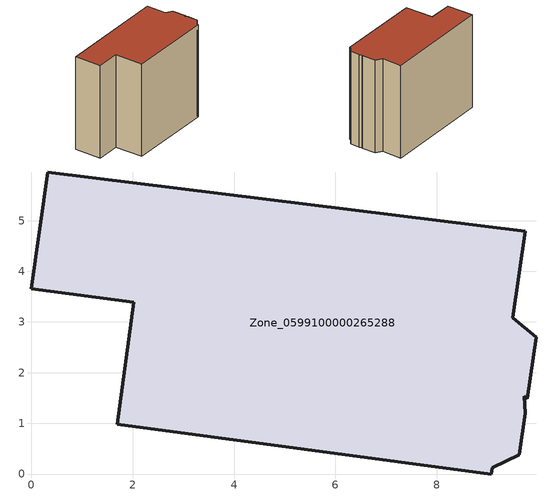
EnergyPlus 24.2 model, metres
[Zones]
Zone_0599100000265288
 floor ground (C_G): 9.79,1.48 9.73,1.54 9.75,1.2 9.63,0.38 9.09,0.12 9.07,0 1.69,0.98 2.02,3.39 0,3.66 0.32,5.96 9.74,4.79 9.5,3.08 9.96,2.7 z2.6
 wall outside (C_F): 2.02,3.39 1.69,0.98 9.07,0 9.09,0.12 9.63,0.38 9.75,1.2 9.73,1.54 9.79,1.48 9.96,2.7 9.5,3.08 9.74,4.79 0.32,5.96 0,3.66 2.02,3.39 z2.6:10.72
 roof outside (C_R): 9.73,1.54 9.79,1.48 9.96,2.7 9.5,3.08 9.74,4.79 0.32,5.96 0,3.66 2.02,3.39 1.69,0.98 9.07,0 9.09,0.12 9.63,0.38 9.75,1.2 z10.72
[BUILDING]
Pand.0599100000265288: North Axis=0; Terrain=City; Loads Convergence Tolerance Value=0.04; Temperature Convergence Tolerance Value=0.4; Solar Distribution=FullExterior; Maximum Number of Warmup Days=25; Minimum Number of Warmup Days=1
[Site:Location]
Rotterdam.The.Hague.AP_ZH_NLD Design_Conditions: Latitude=51.96; Longitude=4.45; Time Zone=1; Elevation=-4.5
[SITE:GROUNDTEMPERATURE:BUILDINGSURFACE]
18, 18, 18, 18, 18, 18, 18, 18, 18, 18, 18, 18
[MATERIAL] Thermal Absorptance=0.9; Solar Absorptance=0.7; Visible Absorptance=0.7
Name | Roughness | Thickness | Conductivity | Density | Specific Heat
G.TI.1946 | MediumSmooth | 0.15 | 1 | 540 | 1210
F.TI.1946 | Rough | 0.3 | 0.857143 | 1920 | 840
R.TI.1946 | MediumRough | 0.2 | 0.1 | 1500 | 1000
[CONSTRUCTION]
C_G: G.TI.1946
C_F: F.TI.1946
C_R: R.TI.1946
[ZONE]
Zone_0599100000265288: Type=1; Multiplier=1; Ceiling Height=Autocalculate; Volume=Autocalculate; Floor Area=autocalculate; Part of Total Floor Area=Yes
[ZONEINFILTRATION:DESIGNFLOWRATE]
Infil_Zone_0599100000265288: Zone or ZoneList or Space or SpaceList=Zone_0599100000265288; Schedule=AlwaysOn; Design Flow Rate Calculation Method=Flow/Area; Flow Rate per Floor Area=0.003; Constant Term Coefficient=1; Temperature Term Coefficient=0; Velocity Term Coefficient=0; Velocity Squared Term Coefficient=0
[HVACTEMPLATE:ZONE:IDEALLOADSAIRSYSTEM]
Zone_0599100000265288: Maximum Heating Supply Air Temperature=50; Minimum Cooling Supply Air Temperature=13; Maximum Heating Supply Air Humidity Ratio=0.0156; Minimum Cooling Supply Air Humidity Ratio=0.0077; Heating Limit=NoLimit; Cooling Limit=NoLimit; Dehumidification Control Type=ConstantSensibleHeatRatio; Cooling Sensible Heat Ratio=0.7; Dehumidification Setpoint=60; Humidification Control Type=None; Humidification Setpoint=30; Outdoor Air Method=None; Outdoor Air Flow Rate per Person=0.00944; Outdoor Air Flow Rate per Zone Floor Area=0; Outdoor Air Flow Rate per Zone=0; Demand Controlled Ventilation Type=None; Outdoor Air Economizer Type=NoEconomizer; Heat Recovery Type=None; Sensible Heat Recovery Effectiveness=0.7; Latent Heat Recovery Effectiveness=0.65
[ZONECONTROL:THERMOSTAT]
ThermostatControl_Zone_0599100000265288: Zone or ZoneList=Zone_0599100000265288; Control Type Schedule=DualSetpointControlType; Control 1=Thermostat_Zone_0599100000265288; Temperature Difference Between Cutout And Setpoint=0
[THERMOSTATSETPOINT:DUALSETPOINT]
Thermostat_Zone_0599100000265288: Heating Setpoint Temperature Schedule=HeatingSetpoint_Zone_0599100000265288; Cooling Setpoint Temperature Schedule=CoolingSetpoint_Zone_0599100000265288
[SCHEDULE:COMPACT]
HeatingSetpoint_Zone_0599100000265288: Through: 12/31, For: AllDays, Until: 24:00, 21
CoolingSetpoint_Zone_0599100000265288: Through: 12/31, For: AllDays, Until: 24:00, 24
DualSetpointControlType: Through: 12/31, For: AllDays, Until: 24:00, 4
AlwaysOn: Through: 12/31, For: AllDays, Until: 24:00, 1
